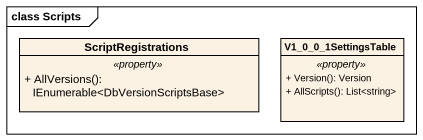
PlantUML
@startuml
mainframe class Scripts
hide circle
hide empty members
skinparam classAttributeIconSize 0
class ScriptRegistrations {
  .. <<property>> ..
  + AllVersions(): IEnumerable<DbVersionScriptsBase>
}
class V1_0_0_1SettingsTable {
  .. <<property>> ..
  + Version(): Version
  + AllScripts(): List<string>
}
@enduml
